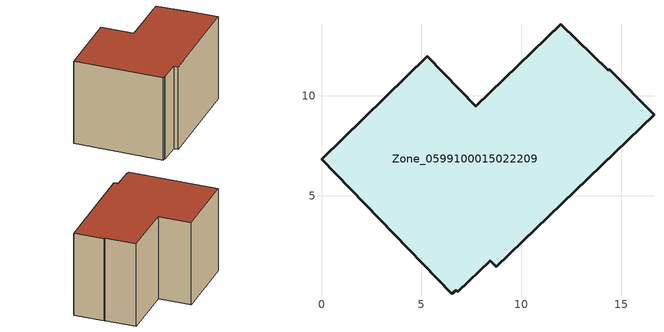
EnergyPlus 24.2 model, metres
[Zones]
Zone_0599100015022209
 floor ground (C_G): 14.4,11.33 16.64,9.04 8.75,1.43 8.44,1.75 6.81,0.19 6.74,0.26 6.53,0.09 0,6.82 5.29,11.98 7.73,9.47 11.98,13.58 14.34,11.27 z0.22
 wall outside (C_F): 5.29,11.98 0,6.82 6.53,0.09 6.74,0.26 6.81,0.19 8.44,1.75 8.75,1.43 16.64,9.04 14.4,11.33 14.34,11.27 11.98,13.58 7.73,9.47 5.29,11.98 z0.22:9.41
 roof outside (C_R): 8.44,1.75 8.75,1.43 16.64,9.04 14.4,11.33 14.34,11.27 11.98,13.58 7.73,9.47 5.29,11.98 0,6.82 6.53,0.09 6.74,0.26 6.81,0.19 z9.41
[BUILDING]
Pand.0599100015022209: North Axis=0; Terrain=City; Loads Convergence Tolerance Value=0.04; Temperature Convergence Tolerance Value=0.4; Solar Distribution=FullExterior; Maximum Number of Warmup Days=25; Minimum Number of Warmup Days=1
[Site:Location]
Rotterdam.The.Hague.AP_ZH_NLD Design_Conditions: Latitude=51.96; Longitude=4.45; Time Zone=1; Elevation=-4.5
[SITE:GROUNDTEMPERATURE:BUILDINGSURFACE]
18, 18, 18, 18, 18, 18, 18, 18, 18, 18, 18, 18
[MATERIAL] Thermal Absorptance=0.9; Solar Absorptance=0.7; Visible Absorptance=0.7
Name | Roughness | Thickness | Conductivity | Density | Specific Heat
G.D.2006-2014 | MediumSmooth | 0.15 | 0.06 | 540 | 1210
F.D.2006-2014 | Rough | 0.3 | 0.12 | 1920 | 840
R.D.2006-2014 | MediumRough | 0.2 | 0.08 | 1500 | 1000
[CONSTRUCTION]
C_G: G.D.2006-2014
C_F: F.D.2006-2014
C_R: R.D.2006-2014
[ZONE]
Zone_0599100015022209: Type=1; Multiplier=1; Ceiling Height=Autocalculate; Volume=Autocalculate; Floor Area=autocalculate; Part of Total Floor Area=Yes
[ZONEINFILTRATION:DESIGNFLOWRATE]
Infil_Zone_0599100015022209: Zone or ZoneList or Space or SpaceList=Zone_0599100015022209; Schedule=AlwaysOn; Design Flow Rate Calculation Method=Flow/Area; Flow Rate per Floor Area=0.0021; Constant Term Coefficient=1; Temperature Term Coefficient=0; Velocity Term Coefficient=0; Velocity Squared Term Coefficient=0
[HVACTEMPLATE:ZONE:IDEALLOADSAIRSYSTEM]
Zone_0599100015022209: Maximum Heating Supply Air Temperature=50; Minimum Cooling Supply Air Temperature=13; Maximum Heating Supply Air Humidity Ratio=0.0156; Minimum Cooling Supply Air Humidity Ratio=0.0077; Heating Limit=NoLimit; Cooling Limit=NoLimit; Dehumidification Control Type=ConstantSensibleHeatRatio; Cooling Sensible Heat Ratio=0.7; Dehumidification Setpoint=60; Humidification Control Type=None; Humidification Setpoint=30; Outdoor Air Method=None; Outdoor Air Flow Rate per Person=0.00944; Outdoor Air Flow Rate per Zone Floor Area=0; Outdoor Air Flow Rate per Zone=0; Demand Controlled Ventilation Type=None; Outdoor Air Economizer Type=NoEconomizer; Heat Recovery Type=None; Sensible Heat Recovery Effectiveness=0.7; Latent Heat Recovery Effectiveness=0.65
[ZONECONTROL:THERMOSTAT]
ThermostatControl_Zone_0599100015022209: Zone or ZoneList=Zone_0599100015022209; Control Type Schedule=DualSetpointControlType; Control 1=Thermostat_Zone_0599100015022209; Temperature Difference Between Cutout And Setpoint=0
[THERMOSTATSETPOINT:DUALSETPOINT]
Thermostat_Zone_0599100015022209: Heating Setpoint Temperature Schedule=HeatingSetpoint_Zone_0599100015022209; Cooling Setpoint Temperature Schedule=CoolingSetpoint_Zone_0599100015022209
[SCHEDULE:COMPACT]
HeatingSetpoint_Zone_0599100015022209: Through: 12/31, For: AllDays, Until: 24:00, 21
CoolingSetpoint_Zone_0599100015022209: Through: 12/31, For: AllDays, Until: 24:00, 24
DualSetpointControlType: Through: 12/31, For: AllDays, Until: 24:00, 4
AlwaysOn: Through: 12/31, For: AllDays, Until: 24:00, 1
